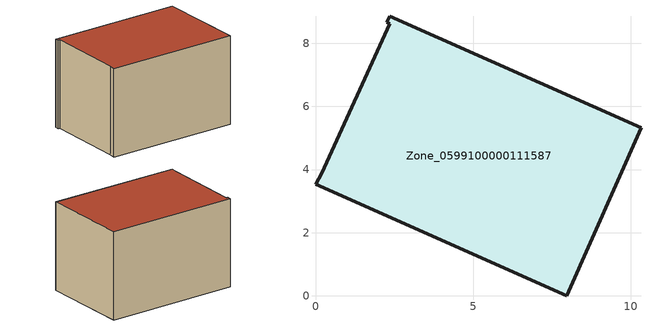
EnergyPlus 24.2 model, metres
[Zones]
Zone_0599100000111587
 floor ground (C_G): 2.26,8.66 2.35,8.86 10.32,5.33 7.96,0 0,3.54 0.2,3.89 2.36,8.62 z0
 wall outside (C_F): 7.96,0 10.32,5.33 2.35,8.86 2.26,8.66 2.36,8.62 0.2,3.89 0,3.54 7.96,0 z0:5.75
 roof outside (C_R): 2.35,8.86 2.26,8.66 2.36,8.62 0.2,3.89 0,3.54 7.96,0 10.32,5.33 z5.75
[BUILDING]
Pand.0599100000111587: North Axis=0; Terrain=City; Loads Convergence Tolerance Value=0.04; Temperature Convergence Tolerance Value=0.4; Solar Distribution=FullExterior; Maximum Number of Warmup Days=25; Minimum Number of Warmup Days=1
[Site:Location]
Rotterdam.The.Hague.AP_ZH_NLD Design_Conditions: Latitude=51.96; Longitude=4.45; Time Zone=1; Elevation=-4.5
[SITE:GROUNDTEMPERATURE:BUILDINGSURFACE]
18, 18, 18, 18, 18, 18, 18, 18, 18, 18, 18, 18
[MATERIAL] Thermal Absorptance=0.9; Solar Absorptance=0.7; Visible Absorptance=0.7
Name | Roughness | Thickness | Conductivity | Density | Specific Heat
G.TI.1946-1964 | MediumSmooth | 0.15 | 1 | 540 | 1210
F.TI.1946-1964 | Rough | 0.3 | 0.857143 | 1920 | 840
R.TI.1946-1964 | MediumRough | 0.2 | 0.277778 | 1500 | 1000
[CONSTRUCTION]
C_G: G.TI.1946-1964
C_F: F.TI.1946-1964
C_R: R.TI.1946-1964
[ZONE]
Zone_0599100000111587: Type=1; Multiplier=1; Ceiling Height=Autocalculate; Volume=Autocalculate; Floor Area=autocalculate; Part of Total Floor Area=Yes
[ZONEINFILTRATION:DESIGNFLOWRATE]
Infil_Zone_0599100000111587: Zone or ZoneList or Space or SpaceList=Zone_0599100000111587; Schedule=AlwaysOn; Design Flow Rate Calculation Method=Flow/Area; Flow Rate per Floor Area=0.003; Constant Term Coefficient=1; Temperature Term Coefficient=0; Velocity Term Coefficient=0; Velocity Squared Term Coefficient=0
[HVACTEMPLATE:ZONE:IDEALLOADSAIRSYSTEM]
Zone_0599100000111587: Maximum Heating Supply Air Temperature=50; Minimum Cooling Supply Air Temperature=13; Maximum Heating Supply Air Humidity Ratio=0.0156; Minimum Cooling Supply Air Humidity Ratio=0.0077; Heating Limit=NoLimit; Cooling Limit=NoLimit; Dehumidification Control Type=ConstantSensibleHeatRatio; Cooling Sensible Heat Ratio=0.7; Dehumidification Setpoint=60; Humidification Control Type=None; Humidification Setpoint=30; Outdoor Air Method=None; Outdoor Air Flow Rate per Person=0.00944; Outdoor Air Flow Rate per Zone Floor Area=0; Outdoor Air Flow Rate per Zone=0; Demand Controlled Ventilation Type=None; Outdoor Air Economizer Type=NoEconomizer; Heat Recovery Type=None; Sensible Heat Recovery Effectiveness=0.7; Latent Heat Recovery Effectiveness=0.65
[ZONECONTROL:THERMOSTAT]
ThermostatControl_Zone_0599100000111587: Zone or ZoneList=Zone_0599100000111587; Control Type Schedule=DualSetpointControlType; Control 1=Thermostat_Zone_0599100000111587; Temperature Difference Between Cutout And Setpoint=0
[THERMOSTATSETPOINT:DUALSETPOINT]
Thermostat_Zone_0599100000111587: Heating Setpoint Temperature Schedule=HeatingSetpoint_Zone_0599100000111587; Cooling Setpoint Temperature Schedule=CoolingSetpoint_Zone_0599100000111587
[SCHEDULE:COMPACT]
HeatingSetpoint_Zone_0599100000111587: Through: 12/31, For: AllDays, Until: 24:00, 21
CoolingSetpoint_Zone_0599100000111587: Through: 12/31, For: AllDays, Until: 24:00, 24
DualSetpointControlType: Through: 12/31, For: AllDays, Until: 24:00, 4
AlwaysOn: Through: 12/31, For: AllDays, Until: 24:00, 1
